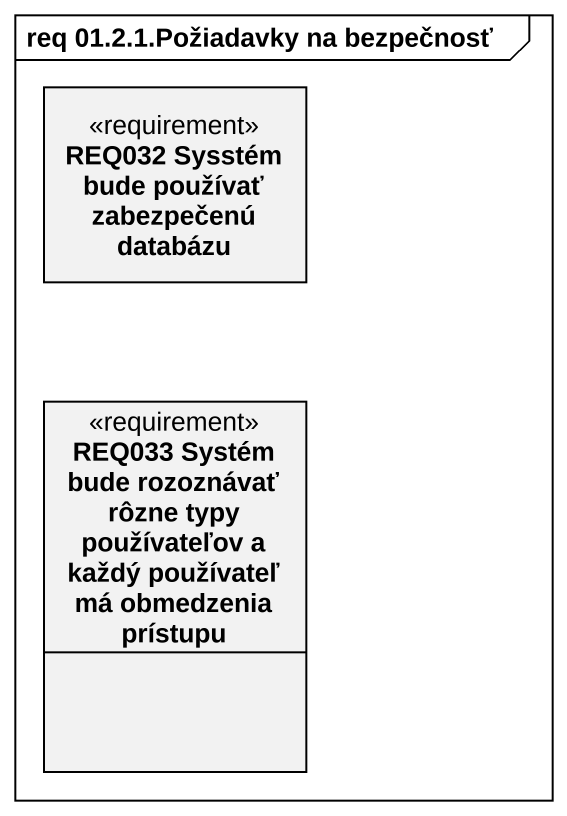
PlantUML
@startuml
mainframe req 01.2.1.Požiadavky na bezpečnosť
hide circle
hide empty members
class "REQ032 Sysstém bude používať zabezpečenú databázu" as REQ032_Sysstém_bude <<requirement>>
class "REQ033 Systém bude rozoznávať rôzne typy používateľov a každý používateľ má obmedzenia prístupu" as REQ033_Systém_bude <<requirement>>
@enduml
